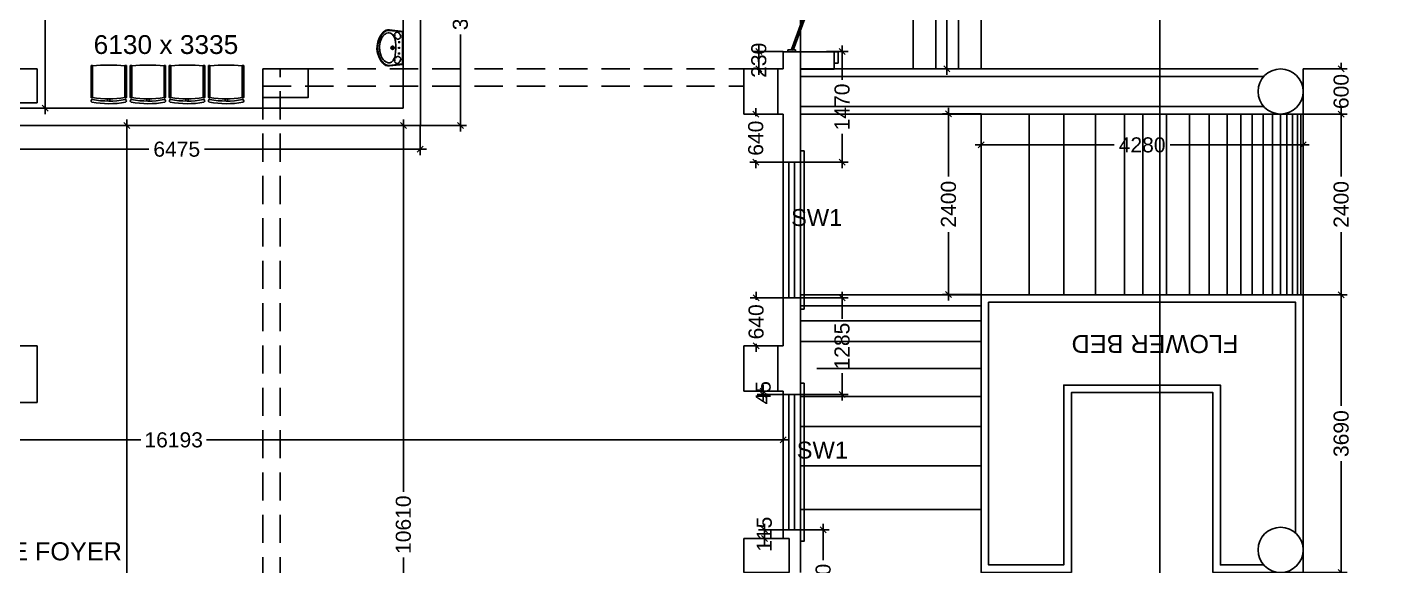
# Model space of a CAD drawing. Extents: x 6345096 to 6738923, y -6490958 to -6305885.
# Drawn here: x 6641668 to 6659809, y -6395020 to -6387867 of the extents above; entities that cross this region are included whole.
import ezdxf
from ezdxf.enums import TextEntityAlignment as Align

# ---------------------------------------------------------------- set-up
doc = ezdxf.new("R2010")
doc.units = 0
doc.header["$LTSCALE"] = 600
doc.header["$MEASUREMENT"] = 0
doc.header["$PDMODE"] = 35
doc.linetypes.add('HIDDEN', pattern=[0.375, 0.25, -0.125])
doc.linetypes.add('HIDDEN2', pattern=[0.1875, 0.125, -0.0625])
doc.layers.get('0').update_dxf_attribs({"linetype": 'CONTINUOUS'})
doc.layers.get('Defpoints').update_dxf_attribs({"linetype": 'CONTINUOUS'})
for name, color, linetype in [('chajja', 7, 'CONTINUOUS'), ('DIM', 8, 'CONTINUOUS'), ('DIMEN', 5, 'CONTINUOUS'), ('DOOR', 32, 'CONTINUOUS'), ('Ele Proje.', 7, 'CONTINUOUS'), ('Ele. Proj', 7, 'CONTINUOUS'), ('furniture', 33, 'CONTINUOUS'), ('HS', 251, 'CONTINUOUS'), ('joinery', 7, 'CONTINUOUS'), ('LA-column', 3, 'CONTINUOUS'), ('REVISIONS', 6, 'CONTINUOUS'), ('Room Dim', 1, 'CONTINUOUS'), ('Stairscase', 7, 'CONTINUOUS'), ('TEXT', 6, 'CONTINUOUS'), ('Toi-Euip', 8, 'CONTINUOUS'), ('toi-fix', 46, 'CONTINUOUS'), ('Wall', 1, 'CONTINUOUS'), ('Walls', 7, 'CONTINUOUS'), ('WIN', 151, 'CONTINUOUS'), ('Working Dim', 5, 'CONTINUOUS')]:
    doc.layers.add(name, color=color, linetype=linetype)
doc.styles.add('ari', font='arial.ttf')
doc.styles.add('ARIAL', font='arial.ttf')
doc.styles.get("Standard").update_dxf_attribs({"font": 'romans.shx'})
doc.dimstyles.new('int. dim', dxfattribs={"dimtxt": 200, "dimasz": 80, "dimexe": 80, "dimexo": 0, "dimgap": 70, "dimtad": 0, "dimdec": 0, "dimzin": 12, "dimdsep": 46, "dimtxsty": 'ari', "dimblk": 'OBLIQUE', "dimcen": 2, "dimdle": 80, "dimclrd": 256, "dimclre": 256, "dimclrt": 6, "dimadec": 0, "dimazin": 0, "dimtfac": 1, "dimtdec": 0, "dimtix": 1, "dimtmove": 2, "dimatfit": 3, "dimfxl": 1, "dimtolj": 1, "dimtzin": 0, "dimlwd": -1, "dimlwe": -1, "dimarcsym": 0})
doc.dimstyles.new('STANDARD$0', dxfattribs={"dimscale": 0, "dimtxt": 150, "dimasz": 125, "dimexe": 0.75, "dimexo": 1, "dimgap": 25, "dimtad": 1, "dimdec": 0, "dimdsep": 46, "dimtxsty": 'Standard', "dimblk1": 'DOT', "dimblk2": 'DOT', "dimsah": 1, "dimcen": 2.5, "dimclrd": 1, "dimclre": 1, "dimclrt": 3, "dimadec": 0, "dimazin": 0, "dimtfac": 1, "dimtdec": 0, "dimtmove": 0, "dimatfit": 3, "dimldrblk": 'DOT', "dimfxl": 1, "dimtolj": 1, "dimtzin": 0, "dimarcsym": 0})

# ---------------------------------------------------------------- blocks, each defined once
blk = doc.blocks.new('Z$W@#5624')
at = {"layer": 'DOOR'}
for p, q in [((19, 470), (840, 769)), ((28, 446), (849, 745)), ((188, 518), (680, 697)), ((676, 709), (685, 685)), ((0, 400), (0, 499)), ((0, 499), (25, 499)), ((0, 400), (25, 400)), ((19, 470), (28, 446)), ((25, 400), (25, 499)), ((183, 529), (192, 506)), ((1770, 453), (949, 154)), ((1779, 429), (957, 130)), ((1610, 381), (1117, 202)), ((1614, 369), (1606, 393)), ((1779, 429), (1770, 453)), ((1798, 499), (1773, 499)), ((1773, 400), (1773, 499)), ((1798, 400), (1773, 400)), ((1798, 400), (1798, 499)), ((1113, 214), (1122, 190))]:
    blk.add_line(p, q, dxfattribs=at)
at = {"layer": 'DOOR', "color": 145}
for centre, start_param, end_param in [((0, 449), 2.617994, 3.665191), ((1798, 449), -0.523599, 0.523599)]:
    blk.add_ellipse(centre, major_axis=(-899, 0), ratio=1, start_param=start_param, end_param=end_param, dxfattribs=at)
blk = doc.blocks.new('_Oblique')
at = {"color": 0, "linetype": 'ByBlock', "lineweight": -2}
blk.add_line((-0.5, -0.5), (0.5, 0.5), dxfattribs=at)
blk = doc.blocks.new('*D422')
at = {"layer": 'Defpoints', "color": 0, "transparency": 16777216}
for p in [(6651388, -6388190), (6651710, -6388190, 36), (6651532, -6388420, 36)]:
    blk.add_point(p, dxfattribs=at)
at = {"layer": 'Working Dim', "transparency": 16777216}
for p, q in [((6651710, -6388190), (6651308, -6388190)), ((6651388, -6388190), (6651388, -6388110)), ((6651388, -6388420), (6651388, -6388190)), ((6651532, -6388420), (6651308, -6388420)), ((6651388, -6388420), (6651388, -6388500))]:
    blk.add_line(p, q, dxfattribs=at)
at = {"layer": 'Working Dim', "transparency": 16777216, "xscale": 80, "yscale": 80, "zscale": 80}
for p, rotation in [((6651388, -6388190), 270), ((6651388, -6388420), 90)]:
    blk.add_blockref('_Oblique', p, dxfattribs=dict(at, rotation=rotation))
at = {"layer": 'Working Dim', "color": 6, "transparency": 16777216, "insert": (6651388, -6388305), "char_height": 200, "attachment_point": 5, "rotation": 90, "style": 'ari'}
blk.add_mtext('\\A1;230', dxfattribs=at)
blk = doc.blocks.new('*D424')
at = {"layer": 'Defpoints', "color": 0, "transparency": 16777216}
for p in [(6653439, -6386020, -37), (6653886, -6386020), (6653520, -6388420, 45)]:
    blk.add_point(p, dxfattribs=at)
at = {"layer": 'Working Dim', "transparency": 16777216}
for p, q in [((6653439, -6386020), (6653966, -6386020)), ((6653886, -6385940), (6653886, -6386850)), ((6653886, -6388500), (6653886, -6387590)), ((6653520, -6388420), (6653966, -6388420))]:
    blk.add_line(p, q, dxfattribs=at)
at = {"layer": 'Working Dim', "transparency": 16777216, "xscale": 80, "yscale": 80, "zscale": 80}
for p, rotation in [((6653886, -6386020), 90), ((6653886, -6388420), 270)]:
    blk.add_blockref('_Oblique', p, dxfattribs=dict(at, rotation=rotation))
at = {"layer": 'Working Dim', "color": 6, "transparency": 16777216, "insert": (6653886, -6387220), "char_height": 200, "attachment_point": 5, "rotation": 90, "style": 'ari'}
blk.add_mtext('\\A1;2400', dxfattribs=at)
blk = doc.blocks.new('*D1617')
at = {"layer": 'Defpoints', "color": 0, "transparency": 16777216}
for p in [(6665220, -6386934), (6665220, -6387820, -35), (6651939, -6388420, 15)]:
    blk.add_point(p, dxfattribs=at)
at = {"layer": 'DIMEN', "color": 8, "transparency": 16777216}
for p, q in [((6651939, -6388420), (6651939, -6386634)), ((6665220, -6387820), (6665220, -6386634)), ((6651639, -6386934), (6657474, -6386934)), ((6665520, -6386934), (6659685, -6386934))]:
    blk.add_line(p, q, dxfattribs=at)
at = {"layer": 'DIMEN', "color": 8, "transparency": 16777216, "xscale": 300, "yscale": 300, "zscale": 300, "rotation": 180}
blk.add_blockref('_Oblique', (6651939, -6386934), dxfattribs=at)
at = {"layer": 'DIMEN', "color": 8, "transparency": 16777216, "xscale": 300, "yscale": 300, "zscale": 300}
blk.add_blockref('_Oblique', (6665220, -6386934), dxfattribs=at)
at = {"layer": 'DIMEN', "color": 7, "transparency": 16777216, "insert": (6658579, -6386934), "char_height": 500, "attachment_point": 5, "style": 'ari'}
blk.add_mtext('\\A1;13.28m', dxfattribs=at)
blk = doc.blocks.new('*D1619')
at = {"layer": 'Defpoints', "color": 0, "transparency": 16777216}
for p in [(6651940, -6391460, 36), (6652494, -6391460), (6651940, -6392745, 40)]:
    blk.add_point(p, dxfattribs=at)
at = {"layer": 'Working Dim', "transparency": 16777216}
for p, q in [((6651940, -6391460), (6652574, -6391460)), ((6652494, -6391380), (6652494, -6391742)), ((6652494, -6392825), (6652494, -6392462)), ((6651940, -6392745), (6652574, -6392745))]:
    blk.add_line(p, q, dxfattribs=at)
at = {"layer": 'Working Dim', "transparency": 16777216, "xscale": 80, "yscale": 80, "zscale": 80}
for p, rotation in [((6652494, -6391460), 90), ((6652494, -6392745), 270)]:
    blk.add_blockref('_Oblique', p, dxfattribs=dict(at, rotation=rotation))
at = {"layer": 'Working Dim', "color": 6, "transparency": 16777216, "insert": (6652494, -6392102), "char_height": 200, "attachment_point": 5, "rotation": 90, "style": 'ari'}
blk.add_mtext('\\A1;1285', dxfattribs=at)
blk = doc.blocks.new('*D1620')
at = {"layer": 'Defpoints', "color": 0, "transparency": 16777216}
for p in [(6652286, -6388190), (6652494, -6388190), (6651940, -6389660, 36)]:
    blk.add_point(p, dxfattribs=at)
at = {"layer": 'Working Dim', "transparency": 16777216}
for p, q in [((6652286, -6388190), (6652574, -6388190)), ((6652494, -6388110), (6652494, -6388566)), ((6652494, -6389740), (6652494, -6389284)), ((6651940, -6389660), (6652574, -6389660))]:
    blk.add_line(p, q, dxfattribs=at)
at = {"layer": 'Working Dim', "transparency": 16777216, "xscale": 80, "yscale": 80, "zscale": 80}
for p, rotation in [((6652494, -6388190), 90), ((6652494, -6389660), 270)]:
    blk.add_blockref('_Oblique', p, dxfattribs=dict(at, rotation=rotation))
at = {"layer": 'Working Dim', "color": 6, "transparency": 16777216, "insert": (6652494, -6388925), "char_height": 200, "attachment_point": 5, "rotation": 90, "style": 'ari'}
blk.add_mtext('\\A1;1470', dxfattribs=at)
blk = doc.blocks.new('*D1630')
at = {"layer": 'Defpoints', "color": 0, "transparency": 16777216}
for p in [(6651461, -6394545), (6651710, -6394545, 40), (6651710, -6394660, 36)]:
    blk.add_point(p, dxfattribs=at)
at = {"layer": 'Working Dim', "transparency": 16777216}
for p, q in [((6651710, -6394545), (6651381, -6394545)), ((6651461, -6394545), (6651461, -6394465)), ((6651461, -6394660), (6651461, -6394545)), ((6651710, -6394660), (6651381, -6394660)), ((6651461, -6394660), (6651461, -6394740))]:
    blk.add_line(p, q, dxfattribs=at)
at = {"layer": 'Working Dim', "transparency": 16777216, "xscale": 80, "yscale": 80, "zscale": 80}
for p, rotation in [((6651461, -6394545), 270), ((6651461, -6394660), 90)]:
    blk.add_blockref('_Oblique', p, dxfattribs=dict(at, rotation=rotation))
at = {"layer": 'Working Dim', "color": 6, "transparency": 16777216, "insert": (6651461, -6394602), "char_height": 200, "attachment_point": 5, "rotation": 90, "style": 'ari'}
blk.add_mtext('\\A1;115', dxfattribs=at)
blk = doc.blocks.new('*D1631')
at = {"layer": 'Defpoints', "color": 0, "transparency": 16777216}
for p in [(6651446, -6392700), (6651710, -6392700, 36), (6651710, -6392745, 40)]:
    blk.add_point(p, dxfattribs=at)
at = {"layer": 'Working Dim', "transparency": 16777216}
for p, q in [((6651710, -6392700), (6651366, -6392700)), ((6651446, -6392700), (6651446, -6392620)), ((6651446, -6392745), (6651446, -6392700)), ((6651710, -6392745), (6651366, -6392745)), ((6651446, -6392745), (6651446, -6392825))]:
    blk.add_line(p, q, dxfattribs=at)
at = {"layer": 'Working Dim', "transparency": 16777216, "xscale": 80, "yscale": 80, "zscale": 80}
for p, rotation in [((6651446, -6392700), 270), ((6651446, -6392745), 90)]:
    blk.add_blockref('_Oblique', p, dxfattribs=dict(at, rotation=rotation))
at = {"layer": 'Working Dim', "color": 6, "transparency": 16777216, "insert": (6651446, -6392722), "char_height": 200, "attachment_point": 5, "rotation": 90, "style": 'ari'}
blk.add_mtext('\\A1;45', dxfattribs=at)
blk = doc.blocks.new('*D1632')
at = {"layer": 'Defpoints', "color": 0, "transparency": 16777216}
for p in [(6651352, -6391460), (6651710, -6391460, 36), (6651710, -6392100, 36)]:
    blk.add_point(p, dxfattribs=at)
at = {"layer": 'Working Dim', "transparency": 16777216}
for p, q in [((6651710, -6391460), (6651272, -6391460)), ((6651352, -6391460), (6651352, -6391380)), ((6651352, -6391460), (6651352, -6391489)), ((6651710, -6392100), (6651272, -6392100)), ((6651352, -6392100), (6651352, -6392071)), ((6651352, -6392100), (6651352, -6392180))]:
    blk.add_line(p, q, dxfattribs=at)
at = {"layer": 'Working Dim', "transparency": 16777216, "xscale": 80, "yscale": 80, "zscale": 80}
for p, rotation in [((6651352, -6391460), 270), ((6651352, -6392100), 90)]:
    blk.add_blockref('_Oblique', p, dxfattribs=dict(at, rotation=rotation))
at = {"layer": 'Working Dim', "color": 6, "transparency": 16777216, "insert": (6651352, -6391780), "char_height": 200, "attachment_point": 5, "rotation": 90, "style": 'ari'}
blk.add_mtext('\\A1;640', dxfattribs=at)
blk = doc.blocks.new('*D1633')
at = {"layer": 'Defpoints', "color": 0, "transparency": 16777216}
for p in [(6651347, -6389020), (6651639, -6389020, 33), (6651710, -6389660, 36)]:
    blk.add_point(p, dxfattribs=at)
at = {"layer": 'Working Dim', "transparency": 16777216}
for p, q in [((6651639, -6389020), (6651267, -6389020)), ((6651347, -6389020), (6651347, -6388940)), ((6651347, -6389020), (6651347, -6389049)), ((6651347, -6389660), (6651347, -6389631)), ((6651710, -6389660), (6651267, -6389660)), ((6651347, -6389660), (6651347, -6389740))]:
    blk.add_line(p, q, dxfattribs=at)
at = {"layer": 'Working Dim', "transparency": 16777216, "xscale": 80, "yscale": 80, "zscale": 80}
for p, rotation in [((6651347, -6389020), 270), ((6651347, -6389660), 90)]:
    blk.add_blockref('_Oblique', p, dxfattribs=dict(at, rotation=rotation))
at = {"layer": 'Working Dim', "color": 6, "transparency": 16777216, "insert": (6651347, -6389340), "char_height": 200, "attachment_point": 5, "rotation": 90, "style": 'ari'}
blk.add_mtext('\\A1;640', dxfattribs=at)
blk = doc.blocks.new('*D1634')
at = {"layer": 'Defpoints', "color": 0, "transparency": 16777216}
for p in [(6651388, -6388190), (6651710, -6388190, 36), (6651532, -6388420, 36)]:
    blk.add_point(p, dxfattribs=at)
at = {"layer": 'Working Dim', "transparency": 16777216}
for p, q in [((6651710, -6388190), (6651308, -6388190)), ((6651388, -6388190), (6651388, -6388110)), ((6651388, -6388420), (6651388, -6388190)), ((6651532, -6388420), (6651308, -6388420)), ((6651388, -6388420), (6651388, -6388500))]:
    blk.add_line(p, q, dxfattribs=at)
at = {"layer": 'Working Dim', "transparency": 16777216, "xscale": 80, "yscale": 80, "zscale": 80}
for p, rotation in [((6651388, -6388190), 270), ((6651388, -6388420), 90)]:
    blk.add_blockref('_Oblique', p, dxfattribs=dict(at, rotation=rotation))
at = {"layer": 'Working Dim', "color": 6, "transparency": 16777216, "insert": (6651388, -6388305), "char_height": 200, "attachment_point": 5, "rotation": 90, "style": 'ari'}
blk.add_mtext('\\A1;230', dxfattribs=at)
blk = doc.blocks.new('*D1653')
at = {"layer": 'Defpoints', "color": 0, "transparency": 16777216}
for p in [(6658620, -6391420, 18), (6659125, -6391420), (6658620, -6395110, 18)]:
    blk.add_point(p, dxfattribs=at)
at = {"layer": 'Working Dim', "transparency": 16777216}
for p, q in [((6658620, -6391420), (6659205, -6391420)), ((6659125, -6391340), (6659125, -6392897)), ((6659125, -6395190), (6659125, -6393633)), ((6658620, -6395110), (6659205, -6395110))]:
    blk.add_line(p, q, dxfattribs=at)
at = {"layer": 'Working Dim', "transparency": 16777216, "xscale": 80, "yscale": 80, "zscale": 80}
for p, rotation in [((6659125, -6391420), 90), ((6659125, -6395110), 270)]:
    blk.add_blockref('_Oblique', p, dxfattribs=dict(at, rotation=rotation))
at = {"layer": 'Working Dim', "color": 6, "transparency": 16777216, "insert": (6659125, -6393265), "char_height": 200, "attachment_point": 5, "rotation": 90, "style": 'ari'}
blk.add_mtext('\\A1;3690', dxfattribs=at)
blk = doc.blocks.new('*D1654')
at = {"layer": 'Defpoints', "color": 0, "transparency": 16777216}
for p in [(6658620, -6389020, 21), (6659125, -6389020), (6658620, -6391420, 18)]:
    blk.add_point(p, dxfattribs=at)
at = {"layer": 'Working Dim', "transparency": 16777216}
for p, q in [((6658620, -6389020), (6659205, -6389020)), ((6659125, -6388940), (6659125, -6389850)), ((6659125, -6391500), (6659125, -6390590)), ((6658620, -6391420), (6659205, -6391420))]:
    blk.add_line(p, q, dxfattribs=at)
at = {"layer": 'Working Dim', "transparency": 16777216, "xscale": 80, "yscale": 80, "zscale": 80}
for p, rotation in [((6659125, -6389020), 90), ((6659125, -6391420), 270)]:
    blk.add_blockref('_Oblique', p, dxfattribs=dict(at, rotation=rotation))
at = {"layer": 'Working Dim', "color": 6, "transparency": 16777216, "insert": (6659125, -6390220), "char_height": 200, "attachment_point": 5, "rotation": 90, "style": 'ari'}
blk.add_mtext('\\A1;2400', dxfattribs=at)
blk = doc.blocks.new('*D1655')
at = {"layer": 'Defpoints', "color": 0, "transparency": 16777216}
for p in [(6658620, -6388420, 8), (6659125, -6388420), (6658620, -6389020, 21)]:
    blk.add_point(p, dxfattribs=at)
at = {"layer": 'Working Dim', "transparency": 16777216}
for p, q in [((6659125, -6388420), (6659125, -6388340)), ((6658620, -6388420), (6659205, -6388420)), ((6659125, -6388420), (6659125, -6388429)), ((6658620, -6389020), (6659205, -6389020)), ((6659125, -6389020), (6659125, -6389011)), ((6659125, -6389020), (6659125, -6389100))]:
    blk.add_line(p, q, dxfattribs=at)
at = {"layer": 'Working Dim', "transparency": 16777216, "xscale": 80, "yscale": 80, "zscale": 80}
for p, rotation in [((6659125, -6388420), 270), ((6659125, -6389020), 90)]:
    blk.add_blockref('_Oblique', p, dxfattribs=dict(at, rotation=rotation))
at = {"layer": 'Working Dim', "color": 6, "transparency": 16777216, "insert": (6659125, -6388720), "char_height": 200, "attachment_point": 5, "rotation": 90, "style": 'ari'}
blk.add_mtext('\\A1;600', dxfattribs=at)
blk = doc.blocks.new('*D1658')
at = {"layer": 'Defpoints', "color": 0, "transparency": 16777216}
for p in [(6654340, -6389020, 8), (6658620, -6389020, 18), (6658620, -6389430)]:
    blk.add_point(p, dxfattribs=at)
at = {"layer": 'Working Dim', "transparency": 16777216}
for p, q in [((6654340, -6389020), (6654340, -6389510)), ((6658620, -6389020), (6658620, -6389510)), ((6654260, -6389430), (6656107, -6389430)), ((6658700, -6389430), (6656852, -6389430))]:
    blk.add_line(p, q, dxfattribs=at)
at = {"layer": 'Working Dim', "transparency": 16777216, "xscale": 80, "yscale": 80, "zscale": 80, "rotation": 180}
blk.add_blockref('_Oblique', (6654340, -6389430), dxfattribs=at)
at = {"layer": 'Working Dim', "transparency": 16777216, "xscale": 80, "yscale": 80, "zscale": 80}
blk.add_blockref('_Oblique', (6658620, -6389430), dxfattribs=at)
at = {"layer": 'Working Dim', "color": 6, "transparency": 16777216, "insert": (6656480, -6389430), "char_height": 200, "attachment_point": 5, "style": 'ari'}
blk.add_mtext('\\A1;4280', dxfattribs=at)
blk = doc.blocks.new('*D1659')
at = {"layer": 'Defpoints', "color": 0, "transparency": 16777216}
for p in [(6653908, -6389017), (6654340, -6389017, 8), (6654340, -6391417, 8)]:
    blk.add_point(p, dxfattribs=at)
at = {"layer": 'Working Dim', "transparency": 16777216}
for p, q in [((6654340, -6389017), (6653828, -6389017)), ((6653908, -6388937), (6653908, -6389847)), ((6653908, -6391497), (6653908, -6390587)), ((6654340, -6391417), (6653828, -6391417))]:
    blk.add_line(p, q, dxfattribs=at)
at = {"layer": 'Working Dim', "transparency": 16777216, "xscale": 80, "yscale": 80, "zscale": 80}
for p, rotation in [((6653908, -6389017), 90), ((6653908, -6391417), 270)]:
    blk.add_blockref('_Oblique', p, dxfattribs=dict(at, rotation=rotation))
at = {"layer": 'Working Dim', "color": 6, "transparency": 16777216, "insert": (6653908, -6390217), "char_height": 200, "attachment_point": 5, "rotation": 90, "style": 'ari'}
blk.add_mtext('\\A1;2400', dxfattribs=at)
blk = doc.blocks.new('*D1661')
at = {"layer": 'Defpoints', "color": 0, "transparency": 16777216}
for p in [(6651929, -6394545), (6651940, -6396065), (6652243, -6396065)]:
    blk.add_point(p, dxfattribs=at)
at = {"layer": 'Working Dim', "transparency": 16777216}
for p, q in [((6651929, -6394545), (6652323, -6394545)), ((6652243, -6394465), (6652243, -6394946)), ((6652243, -6396145), (6652243, -6395664)), ((6651940, -6396065), (6652323, -6396065))]:
    blk.add_line(p, q, dxfattribs=at)
at = {"layer": 'Working Dim', "transparency": 16777216, "xscale": 80, "yscale": 80, "zscale": 80}
for p, rotation in [((6652243, -6394545), 90), ((6652243, -6396065), 270)]:
    blk.add_blockref('_Oblique', p, dxfattribs=dict(at, rotation=rotation))
at = {"layer": 'Working Dim', "color": 6, "transparency": 16777216, "insert": (6652243, -6395305), "char_height": 200, "attachment_point": 5, "rotation": 90, "style": 'ari'}
blk.add_mtext('\\A1;1520', dxfattribs=at)
blk = doc.blocks.new('*D1673')
at = {"layer": 'Defpoints', "color": 0, "transparency": 16777216}
for p in [(6651940, -6378105, 68), (6656714, -6378105), (6651940, -6414395, -22)]:
    blk.add_point(p, dxfattribs=at)
at = {"layer": 'DIM', "color": 8, "transparency": 16777216}
for p, q in [((6656714, -6377805), (6656714, -6395121)), ((6651940, -6378105), (6657014, -6378105)), ((6656714, -6414695), (6656714, -6397378)), ((6651940, -6414395), (6657014, -6414395))]:
    blk.add_line(p, q, dxfattribs=at)
at = {"layer": 'DIM', "color": 8, "transparency": 16777216, "xscale": 300, "yscale": 300, "zscale": 300}
for p, rotation in [((6656714, -6378105), 90), ((6656714, -6414395), 270)]:
    blk.add_blockref('_Oblique', p, dxfattribs=dict(at, rotation=rotation))
at = {"layer": 'DIM', "color": 7, "transparency": 16777216, "insert": (6656714, -6396250), "char_height": 500, "attachment_point": 5, "rotation": 90, "style": 'ari'}
blk.add_mtext('\\A1;36.29m', dxfattribs=at)
blk = doc.blocks.new('*D2103')
at = {"layer": 'Defpoints', "color": 0, "transparency": 16777216}
for p in [(6635517, -6392700, 2), (6651710, -6393167), (6651710, -6393349)]:
    blk.add_point(p, dxfattribs=at)
at = {"layer": 'Working Dim', "transparency": 16777216}
for p, q in [((6635517, -6392700), (6635517, -6393429)), ((6651710, -6393167), (6651710, -6393429)), ((6635437, -6393349), (6643176, -6393349)), ((6651790, -6393349), (6644050, -6393349))]:
    blk.add_line(p, q, dxfattribs=at)
at = {"layer": 'Working Dim', "transparency": 16777216, "xscale": 80, "yscale": 80, "zscale": 80, "rotation": 180}
blk.add_blockref('_Oblique', (6635517, -6393349), dxfattribs=at)
at = {"layer": 'Working Dim', "transparency": 16777216, "xscale": 80, "yscale": 80, "zscale": 80}
blk.add_blockref('_Oblique', (6651710, -6393349), dxfattribs=at)
at = {"layer": 'Working Dim', "color": 6, "transparency": 16777216, "insert": (6643613, -6393349), "char_height": 200, "attachment_point": 5, "style": 'ari'}
blk.add_mtext('\\A1;16193', dxfattribs=at)
blk = doc.blocks.new('*D2104')
at = {"layer": 'Defpoints', "color": 0, "transparency": 16777216}
for p in [(6646665, -6389170), (6646760, -6389170), (6646760, -6399780, -4)]:
    blk.add_point(p, dxfattribs=at)
at = {"layer": 'Working Dim', "transparency": 16777216}
for p, q in [((6646665, -6389090), (6646665, -6394038)), ((6646760, -6389170), (6646585, -6389170)), ((6646665, -6399860), (6646665, -6394911)), ((6646760, -6399780), (6646585, -6399780))]:
    blk.add_line(p, q, dxfattribs=at)
at = {"layer": 'Working Dim', "transparency": 16777216, "xscale": 80, "yscale": 80, "zscale": 80}
for p, rotation in [((6646665, -6389170), 90), ((6646665, -6399780), 270)]:
    blk.add_blockref('_Oblique', p, dxfattribs=dict(at, rotation=rotation))
at = {"layer": 'Working Dim', "color": 6, "transparency": 16777216, "insert": (6646665, -6394475), "char_height": 200, "attachment_point": 5, "rotation": 90, "style": 'ari'}
blk.add_mtext('\\A1;10610', dxfattribs=at)
blk = doc.blocks.new('*D2105')
at = {"layer": 'Defpoints', "color": 0, "transparency": 16777216}
for p in [(6641799, -6389170), (6642991, -6389170), (6641799, -6403020, 3)]:
    blk.add_point(p, dxfattribs=at)
at = {"layer": 'Working Dim', "transparency": 16777216}
for p, q in [((6642991, -6389090), (6642991, -6395658)), ((6641799, -6389170), (6643071, -6389170)), ((6642991, -6403100), (6642991, -6396531)), ((6641799, -6403020), (6643071, -6403020))]:
    blk.add_line(p, q, dxfattribs=at)
at = {"layer": 'Working Dim', "transparency": 16777216, "xscale": 80, "yscale": 80, "zscale": 80}
for p, rotation in [((6642991, -6389170), 90), ((6642991, -6403020), 270)]:
    blk.add_blockref('_Oblique', p, dxfattribs=dict(at, rotation=rotation))
at = {"layer": 'Working Dim', "color": 6, "transparency": 16777216, "insert": (6642991, -6396095), "char_height": 200, "attachment_point": 5, "rotation": 90, "style": 'ari'}
blk.add_mtext('\\A1;13850', dxfattribs=at)
blk = doc.blocks.new('A$C4D064DB7')
at = {"layer": 'Toi-Euip', "color": 8}
for p, q in [((-212, 5), (-232, 185)), ((212, 5), (232, 185)), ((-219, -1), (-239, 178)), ((-205, 8), (200, 8)), ((-61, 52), (-87, 52)), ((-73, 69), (-73, 37)), ((-28, 138), (30, 138)), ((11, 52), (-14, 52)), ((-1, 69), (-1, 37)), ((1, 167), (1, 108)), ((88, 52), (63, 52)), ((76, 64), (76, 37)), ((219, -1), (239, 178)), ((-219, -1), (219, -1))]:
    blk.add_line(p, q, dxfattribs=at)
for centre, radius in [((-73, 52), 6.23), ((1, 138), 20.9), ((1, 138), 15), ((1, 138), 10.5), ((-1, 52), 6.23), ((76, 52), 6.23)]:
    blk.add_circle(centre, radius, dxfattribs=at)
for centre, radius, start, end in [((-159, 188), 80.7, 163.2392, 186.9959), ((-136, 190), 103, 132.34, 168.5521), ((-157, 191), 75.7, 146.7911, 185.1402), ((-116, 175), 119, 121.8415, 151.2146), ((-15, 63), 278, 103.6801, 133.1199), ((-106, 184), 91.8, 165.5854, 192.6546), ((-79, 167), 122, 117.7975, 160.6946), ((-52, 129), 194, 106.9894, 130.6854), ((-13, 69), 240, 90.5187, 121.0564), ((0, 43), 293, 66.1951, 111.8497), ((-4, 79), 266, 77.1391, 106.8516), ((4, 22), 288, 65.4107, 93.8454), ((11, 57), 285, 46.3845, 81.023), ((17, 64), 267, 46.2173, 67.6674), ((74, 158), 135, 31.8603, 68.3132), ((131, 193), 68.8, 336.7779, 32.4081), ((141, 189), 91.5, 357.2238, 48.0895), ((144, 191), 96.4, 352.3942, 48.6169), ((-200, -15), 23.9, 101.1451, 143.7785), ((-189, 73), 20.1, 152.4908, 243.191), ((-154, 65), 55.1, 124.9669, 161.6496), ((-120, 149), 122, 230.5982, 250.4136), ((-124, 196), 77.6, 203.693, 246.3813), ((-175, 96), 17.3, 50.4642, 129.5358), ((-158, 116), 8.33, 226.0403, 306.1074), ((-146, 63), 33, 241.9192, 291.3561), ((-74, 264), 162, 239.5902, 265.9719), ((-157, 117), 8.45, 294.5104, 30.3287), ((-126, 102), 8.28, 83.1526, 217.3039), ((-161, 71), 47.7, 305.0585, 347.193), ((-110, 110), 26, 208.2715, 253.614), ((-144, 69), 30.9, 343.9654, 29.9209), ((33, 870), 776, 261.2228, 267.52), ((-3, 804), 710, 270.2431, 275.5482), ((44, 384), 287, 274.2321, 283.8267), ((98, 210), 106, 278.0202, 335.0221), ((146, 69), 30.9, 150.0791, 196.0346), ((163, 71), 47.7, 192.807, 234.9415), ((112, 110), 26, 286.386, 331.7285), ((130, 102), 7.16, 318.2984, 78.6803), ((148, 63), 33, 248.6439, 298.0808), ((158, 116), 7.49, 165.1523, 247.9307), ((160, 116), 8.33, 233.8926, 313.9597), ((122, 149), 122, 289.5864, 309.4018), ((177, 96), 17.3, 50.4642, 129.5358), ((156, 65), 55.1, 18.3504, 55.0331), ((191, 73), 20.1, 296.809, 27.5092), ((200, -17), 24.9, 38.7487, 88.5796)]:
    blk.add_arc(centre, radius, start, end, dxfattribs=at)
blk = doc.blocks.new('A$C32852038')
at = {"layer": 'furniture', "color": 8}
for p, q in [((-232, -54), (-235, -57)), ((-235, -431), (-235, -57)), ((-232, -54), (-218, -54)), ((-215, -57), (-218, -54)), ((-215, -431), (-215, -57)), ((218, -54), (215, -57)), ((215, -431), (215, -57)), ((218, -54), (232, -54)), ((235, -57), (232, -54)), ((235, -431), (235, -57)), ((-232, -434), (-235, -431)), ((-232, -434), (-218, -434)), ((-218, -434), (-215, -431)), ((-16, -479), (-16, -451)), ((15, -479), (15, -451)), ((218, -434), (215, -431)), ((218, -434), (232, -434)), ((232, -434), (235, -431))]:
    blk.add_line(p, q, dxfattribs=at)
for points in [[(-235, -51), (-235, -7), (-232, -4), (-218, -4), (-215, -7), (-215, -51), (-218, -54), (-232, -54)], [(215, -51), (215, -7), (218, -4), (232, -4), (235, -7), (235, -51), (232, -54), (218, -54)]]:
    blk.add_lwpolyline(points, close=True, dxfattribs=at)
for centre, radius, start, end in [((0, -2192), 2192, 84.37, 95.63), ((-217, -478), 18, 89.4431, 247.6466), ((-5, 699), 1213, 259.5771, 280.848), ((-5, 699), 1178, 259.5839, 280.8292), ((0, 693), 1144, 259.1657, 280.8343), ((217, -476), 18, 292.3534, 90.5569)]:
    blk.add_arc(centre, radius, start, end, dxfattribs=at)
blk = doc.blocks.new('*D2175')
at = {"layer": 'Defpoints', "color": 0, "transparency": 16777216}
for p in [(6641689, -6385605), (6641689, -6388940), (6641904, -6388940)]:
    blk.add_point(p, dxfattribs=at)
at = {"layer": 'Working Dim', "transparency": 16777216}
for p, q in [((6641689, -6385605), (6641984, -6385605)), ((6641904, -6385525), (6641904, -6386903)), ((6641904, -6389020), (6641904, -6387642)), ((6641689, -6388940), (6641984, -6388940))]:
    blk.add_line(p, q, dxfattribs=at)
at = {"layer": 'Working Dim', "transparency": 16777216, "xscale": 80, "yscale": 80, "zscale": 80}
for p, rotation in [((6641904, -6385605), 90), ((6641904, -6388940), 270)]:
    blk.add_blockref('_Oblique', p, dxfattribs=dict(at, rotation=rotation))
at = {"layer": 'Working Dim', "color": 6, "transparency": 16777216, "insert": (6641904, -6387273), "char_height": 200, "attachment_point": 5, "rotation": 90, "style": 'ari'}
blk.add_mtext('\\A1;3335', dxfattribs=at)
blk = doc.blocks.new('A$C2CD672AE')
at = {"layer": 'Ele Proje.', "color": 8, "linetype": 'HIDDEN'}
for points, elevation in [([(121620.2, 66764.1), (121670.2, 66764.1), (121670.2, 66914.1), (121620.2, 66914.1)], 5.1), ([(121620.2, 64814.1), (121670.2, 64814.1), (121670.2, 64964.1), (121620.2, 64964.1)], 5.1), ([(121620.2, 63679.2), (121670.2, 63679.2), (121670.2, 63829.2), (121620.2, 63829.2)], 8.6), ([(121620.2, 61729.2), (121670.2, 61729.2), (121670.2, 61879.2), (121620.2, 61879.2)], 8.6)]:
    blk.add_lwpolyline(points, dxfattribs=dict(at, elevation=elevation))
at = {"layer": 'Ele. Proj', "color": 8, "linetype": 'HIDDEN'}
blk.add_line((122070.1, 68232.9, -67.5), (122070.1, 68002.9, -67.5), dxfattribs=at)
at = {"layer": 'Ele. Proj', "color": 8, "linetype": 'HIDDEN', "elevation": 0}
blk.add_lwpolyline([(122070.1, 68082.9), (122120.1, 68082.9), (122120.1, 68232.9), (122070.1, 68232.9)], dxfattribs=at)
at = {"layer": 'Stairscase', "color": 8, "linetype": 'HIDDEN'}
for q in [(121100.1, 67404.2, 18.9), (121100.1, 67404.1, 18.9)]:
    blk.add_line((121100.1, 67404.1, 18.9), q, dxfattribs=at)
at = {"layer": 'Wall', "color": 8, "linetype": 'HIDDEN'}
for p, q in [((121620.2, 68232.9), (122070.1, 68232.9)), ((121620.2, 68002.9, -67.5), (122070.1, 68002.9, -67.5))]:
    blk.add_line(p, q, dxfattribs=at)
at = {"layer": 'Walls', "color": 8, "linetype": 'HIDDEN'}
for p, q in [((121620.2, 68233), (121390.2, 68233)), ((121390.2, 68233), (121390.2, 68004.1)), ((121620.2, 68233), (121390.2, 68233)), ((121390.2, 68233), (121390.2, 68004.1)), ((121620.2, 68233), (121620.2, 61314.2)), ((121320.1, 68004.1), (121390.2, 68004.1)), ((121320.1, 68004.1), (121390.2, 68004.1)), ((121320.1, 67404.3), (121390.2, 67404.3)), ((121320.1, 67404.2), (121390.2, 67404.2)), ((121390.2, 67404.2), (121390.2, 64324.2)), ((121320.1, 64324.2), (121390.2, 64324.2)), ((121320.1, 63724.2), (121390.2, 63724.2)), ((121390.2, 63724.2), (121390.2, 61764.2))]:
    blk.add_line(p, q, dxfattribs=at)
blk = doc.blocks.new('*D2465')
at = {"layer": 'Defpoints', "color": 0, "transparency": 16777216}
for p in [(6640418, -6389170, -2), (6646890, -6389170), (6646890, -6389487)]:
    blk.add_point(p, dxfattribs=at)
at = {"layer": 'Working Dim', "transparency": 16777216}
for p, q in [((6640418, -6389170), (6640418, -6389567)), ((6646890, -6389170), (6646890, -6389567)), ((6640338, -6389487), (6643284, -6389487)), ((6646970, -6389487), (6644024, -6389487))]:
    blk.add_line(p, q, dxfattribs=at)
at = {"layer": 'Working Dim', "transparency": 16777216, "xscale": 80, "yscale": 80, "zscale": 80, "rotation": 180}
blk.add_blockref('_Oblique', (6640418, -6389487), dxfattribs=at)
at = {"layer": 'Working Dim', "transparency": 16777216, "xscale": 80, "yscale": 80, "zscale": 80}
blk.add_blockref('_Oblique', (6646890, -6389487), dxfattribs=at)
at = {"layer": 'Working Dim', "color": 6, "transparency": 16777216, "insert": (6643654, -6389487), "char_height": 200, "attachment_point": 5, "style": 'ari'}
blk.add_mtext('\\A1;6475', dxfattribs=at)
blk = doc.blocks.new('*D2466')
at = {"layer": 'Defpoints', "color": 0, "transparency": 16777216}
for p in [(6646890, -6386020, -20), (6646890, -6389170), (6647422, -6389170)]:
    blk.add_point(p, dxfattribs=at)
at = {"layer": 'Working Dim', "transparency": 16777216}
for p, q in [((6646890, -6386020), (6647502, -6386020)), ((6647422, -6385940), (6647422, -6387226)), ((6647422, -6389250), (6647422, -6387963)), ((6646890, -6389170), (6647502, -6389170))]:
    blk.add_line(p, q, dxfattribs=at)
at = {"layer": 'Working Dim', "transparency": 16777216, "xscale": 80, "yscale": 80, "zscale": 80}
for p, rotation in [((6647422, -6386020), 90), ((6647422, -6389170), 270)]:
    blk.add_blockref('_Oblique', p, dxfattribs=dict(at, rotation=rotation))
at = {"layer": 'Working Dim', "color": 6, "transparency": 16777216, "insert": (6647422, -6387595), "char_height": 200, "attachment_point": 5, "rotation": 90, "style": 'ari'}
blk.add_mtext('\\A1;3150', dxfattribs=at)

msp = doc.modelspace()

# ---------------------------------------------------------------- linework, layer by layer
at = {"layer": 'chajja', "color": 8}
for p, q in [((6651989.58, -6391459.759), (6651989.58, -6389659.759)), ((6651989.58, -6394544.715), (6651989.58, -6392744.715))]:
    msp.add_line(p, q, dxfattribs=at)
at = {"layer": 'Ele Proje.'}
for points, elevation in [([(6651939.58, -6389659.759), (6651989.58, -6389659.759), (6651989.58, -6389509.759), (6651939.58, -6389509.759)], 5.131), ([(6651939.58, -6391609.759), (6651989.58, -6391609.759), (6651989.58, -6391459.759), (6651939.58, -6391459.759)], 5.131), ([(6651939.58, -6392744.715), (6651989.58, -6392744.715), (6651989.58, -6392594.715), (6651939.58, -6392594.715)], 8.552), ([(6651939.58, -6394694.715), (6651989.58, -6394694.715), (6651989.58, -6394544.715), (6651939.58, -6394544.715)], 8.552)]:
    msp.add_lwpolyline(points, dxfattribs=dict(at, elevation=elevation))
at = {"layer": 'Ele. Proj', "color": 1}
msp.add_line((6652389.441, -6388191.014, -67.544), (6652389.441, -6388421.014, -67.544), dxfattribs=at)
at = {"layer": 'Ele. Proj', "elevation": 0}
msp.add_lwpolyline([(6652389.441, -6388341.014), (6652439.441, -6388341.014), (6652439.441, -6388191.014), (6652389.441, -6388191.014)], dxfattribs=at)
at = {"layer": 'LA-column', "color": 2}
for points, elevation in [([(6641199.359, -6388869.723), (6641799.359, -6388869.723), (6641799.359, -6388419.723), (6641199.359, -6388419.723)], 3.421), ([(6644799.356, -6388799.723), (6645399.356, -6388799.723), (6645399.356, -6388419.723), (6644799.356, -6388419.723)], 3.421), ([(6651639.497, -6389019.626), (6651639.497, -6388419.626), (6651189.497, -6388419.626), (6651189.497, -6389019.626)], 2.39), ([(6641799.359, -6392849.676), (6641799.359, -6392099.676), (6641049.359, -6392099.676), (6641049.359, -6392849.676)], 2.39), ([(6651639.497, -6392699.676), (6651639.497, -6392099.676), (6651189.497, -6392099.676), (6651189.497, -6392699.676)], 2.39)]:
    msp.add_lwpolyline(points, close=True, dxfattribs=dict(at, elevation=elevation))
msp.add_lwpolyline([(6651189.497, -6395109.676), (6651789.497, -6395109.676), (6651789.497, -6394659.676), (6651189.497, -6394659.676)], close=True, dxfattribs=at)
for centre in [(6658319.515, -6388719.73, 6.298), (6658319.515, -6394809.676, 2.034)]:
    msp.add_circle(centre, 300, dxfattribs=at)
at = {"layer": 'REVISIONS', "color": 8, "linetype": 'HIDDEN2', "ltscale": 5}
for p, q in [((6644799.715, -6399779.683, -3.76), (6644799.356, -6388419.723, 3.421)), ((6644799.356, -6388419.723, 3.421), (6651189.497, -6388419.723, 2.39)), ((6645029.715, -6399779.676, -3.76), (6645029.356, -6388419.716, 3.421)), ((6644799.356, -6388649.724, 3.421), (6651189.497, -6388649.724, 2.39))]:
    msp.add_line(p, q, dxfattribs=at)
at = {"layer": 'Stairscase', "color": 7, "linetype": 'Continuous'}
for p, q in [((6653439.461, -6386019.758, -67.544), (6653439.461, -6388420.432, -67.544)), ((6653739.461, -6386019.758, -67.544), (6653739.461, -6388420.432, -67.544)), ((6654039.461, -6386019.758, -67.544), (6654039.461, -6388420.432, -67.544)), ((6654339.479, -6386019.758, -67.544), (6654339.479, -6388420.432, -67.544))]:
    msp.add_line(p, q, dxfattribs=at)
at = {"layer": 'Stairscase', "color": 7}
for p, q in [((6658019.583, -6388419.768, 29.68), (6651939.58, -6388419.771, 20.641)), ((6658095.907, -6388519.768, 31.818), (6651939.58, -6388519.771, 22.779)), ((6651939.58, -6388919.771, 22.779), (6658095.91, -6388919.768, 31.818)), ((6651419.493, -6389019.767, 18.93), (6651419.493, -6389019.734, 18.93)), ((6651419.493, -6389019.803, 18.93), (6651419.493, -6389019.771, 18.93)), ((6651939.58, -6389019.771, 20.641), (6658619.593, -6389019.768, 29.68)), ((6658619.592, -6394959.741, 2.797), (6658619.592, -6399794.593, 21.43))]:
    msp.add_line(p, q, dxfattribs=at)
at = {"layer": 'Stairscase'}
for p, q in [((6658619.593, -6391416.634, 15.502), (6658619.593, -6388419.768, 15.502)), ((6654339.734, -6391416.637, 7.919), (6654339.734, -6389016.637, 7.919)), ((6651939.579, -6391422.904, 7.919), (6654339.734, -6391422.904, 7.919))]:
    msp.add_line(p, q, dxfattribs=at)
at = {"layer": 'Stairscase', "color": 8}
for p, q in [((6654979.627, -6391418.993, 6.935), (6654979.627, -6389016.796, 6.935)), ((6655438.277, -6391418.993, 6.935), (6655438.277, -6389016.796, 6.935)), ((6655859.729, -6391418.993, 6.935), (6655859.729, -6389016.796, 6.935)), ((6656243.717, -6391419.02, 6.463), (6656243.717, -6389016.823, 6.463)), ((6656490.574, -6391419.017, 15.502), (6656490.574, -6389016.82, 15.502)), ((6656804.443, -6391418.831, 15.502), (6656804.443, -6389016.634, 15.502)), ((6657110.855, -6391418.831, 15.502), (6657110.855, -6389016.634, 15.502)), ((6657370.358, -6391418.831, 15.502), (6657370.358, -6389016.634, 15.502)), ((6657610.84, -6391416.634, 15.502), (6657610.84, -6389016.634, 15.502)), ((6657791.6, -6391416.634, 15.502), (6657791.6, -6389016.634, 15.502)), ((6657943.204, -6391416.634, 15.502), (6657943.204, -6389016.634, 15.502)), ((6658088.976, -6391416.634, 15.502), (6658088.976, -6389016.634, 15.502)), ((6658211.424, -6391416.634, 15.502), (6658211.424, -6389016.634, 15.502)), ((6658316.38, -6391416.634, 15.502), (6658316.38, -6389016.634, 15.502)), ((6658403.844, -6391416.634, 15.502), (6658403.844, -6389016.634, 15.502)), ((6658479.648, -6391416.634, 15.502), (6658479.648, -6389016.634, 15.502)), ((6658543.788, -6391416.634, 15.502), (6658543.788, -6389016.634, 15.502)), ((6658590.436, -6391416.634, 15.502), (6658590.436, -6389016.634, 15.502)), ((6651939.579, -6391569.306, 5.838), (6654339.734, -6391569.306, 5.838)), ((6651939.579, -6391768.066, 5.838), (6654339.734, -6391768.066, 5.838)), ((6651939.579, -6392042.327, 5.838), (6654339.734, -6392042.327, 5.838)), ((6652159.578, -6392400.423, 5.838), (6654339.734, -6392400.423, 5.838)), ((6651939.579, -6392773.891, 5.838), (6654339.734, -6392773.891, 5.838)), ((6651939.579, -6393171.719, 5.838), (6654339.734, -6393171.719, 5.838)), ((6651939.579, -6393691.644, 5.838), (6654339.734, -6393691.644, 5.838)), ((6651939.579, -6394272.032, 5.838), (6654339.734, -6394272.032, 5.838))]:
    msp.add_line(p, q, dxfattribs=at)
at = {"layer": 'Stairscase', "color": 7}
for points, elevation in [([(6657419.593, -6395109.745), (6658619.593, -6395109.745), (6658619.593, -6391419.768), (6654339.734, -6391419.771), (6654339.734, -6395109.748), (6655539.734, -6395109.748), (6655539.734, -6392719.771), (6657419.593, -6392719.768), (6657419.593, -6395109.745)], 17.899), ([(6658519.593, -6394586.174), (6658519.593, -6391519.768), (6654439.734, -6391519.771), (6654439.734, -6395009.748), (6655439.734, -6395009.748), (6655439.734, -6392619.771), (6657519.593, -6392619.768), (6657519.593, -6395009.745), (6658095.939, -6395009.745)], 18.639)]:
    msp.add_lwpolyline(points, dxfattribs=dict(at, elevation=elevation))
at = {"layer": 'Wall'}
for p, q in [((6651939.581, -6388191.014), (6652389.441, -6388191.014)), ((6651939.581, -6388421.014, -67.544), (6652389.441, -6388421.014, -67.544))]:
    msp.add_line(p, q, dxfattribs=at)
at = {"layer": 'Walls', "linetype": 'Continuous'}
for p, q in [((6646660.295, -6386019.649), (6646660.295, -6388940.182)), ((6646890.295, -6386019.649), (6646890.295, -6389169.734)), ((6651939.58, -6388190.895), (6651709.578, -6388190.895)), ((6651939.58, -6388190.932), (6651709.578, -6388190.932)), ((6651709.58, -6388190.895), (6651709.58, -6388419.767)), ((6651709.58, -6388190.932), (6651709.58, -6388419.803)), ((6651939.58, -6388190.932), (6651939.58, -6395109.715)), ((6651639.493, -6388419.767), (6651709.58, -6388419.767)), ((6651639.493, -6388419.803), (6651709.58, -6388419.803)), ((6651939.58, -6388419.767), (6653619.592, -6388419.767)), ((6651939.58, -6388419.803), (6653619.592, -6388419.803)), ((6651639.493, -6389019.626), (6651709.58, -6389019.626)), ((6651639.493, -6389019.662), (6651709.58, -6389019.662)), ((6651709.58, -6389019.662), (6651709.58, -6392099.715)), ((6651639.493, -6392099.715), (6651709.58, -6392099.715)), ((6651639.493, -6392699.715), (6651709.58, -6392699.715)), ((6651709.58, -6392699.715), (6651709.58, -6394659.715))]:
    msp.add_line(p, q, dxfattribs=at)
at = {"layer": 'Walls'}
for p, q in [((6640417.629, -6388940.182), (6646660.295, -6388940.182)), ((6640417.629, -6389169.734), (6646890.295, -6389169.734))]:
    msp.add_line(p, q, dxfattribs=at)
at = {"layer": 'WIN', "linetype": 'Continuous'}
for points, elevation in [([(6651939.58, -6389659.759), (6651709.58, -6389659.759), (6651709.58, -6391459.759), (6651939.58, -6391459.759)], 5.131), ([(6651863.113, -6389659.759), (6651787.113, -6389659.759), (6651787.113, -6391459.759), (6651863.113, -6391459.759)], 5.131), ([(6651939.617, -6392744.715), (6651709.617, -6392744.715), (6651709.617, -6394544.715), (6651939.617, -6394544.715)], 8.552), ([(6651862.617, -6392744.715), (6651786.617, -6392744.715), (6651786.617, -6394544.715), (6651862.617, -6394544.715)], 8.552)]:
    msp.add_lwpolyline(points, close=True, dxfattribs=dict(at, elevation=elevation))

# ---------------------------------------------------------------- block references
at = {"layer": 'DOOR', "linetype": 'Continuous', "xscale": -1.001247145235538, "yscale": 1.001247149892151, "zscale": 1.001247150865673, "rotation": 90}
for p in [(6652274.58, -6386390.895, 2.283), (6652274.58, -6386390.932, 2.283)]:
    msp.add_blockref('Z$W@#5624', p, dxfattribs=at)
at = {"layer": 'furniture', "xscale": -1}
for p in [(6642750.266, -6388368.069, 0.681), (6643270.266, -6388368.069, 0.681), (6643790.266, -6388368.069, 0.681), (6644310.266, -6388368.069, 0.681)]:
    msp.add_blockref('A$C32852038', p, dxfattribs=at)
at = {"layer": 'HS'}
msp.add_blockref('A$C2CD672AE', (6530319.294, -6456423.902, 8.17), dxfattribs=at)
at = {"layer": 'toi-fix', "rotation": 90}
msp.add_blockref('A$C4D064DB7', (6646659.224, -6388139.994, 3.421), dxfattribs=at)

# ---------------------------------------------------------------- texts
at = {"layer": 'joinery', "style": 'ari'}
for p in [(6652156.241, -6390506.599, 77.806), (6652231.721, -6393596.036, 8.552)]:
    msp.add_text('SW1', height=225, dxfattribs=at).set_placement(p, align=Align.CENTER)
at = {"layer": 'Room Dim', "color": 1, "style": 'ari'}
msp.add_text('6130 x 3335', height=250, rotation=359.9999844, dxfattribs=at).set_placement((6643510.627, -6388221.009, 1.377), align=Align.CENTER)
at = {"layer": 'Stairscase', "color": 7, "style": 'ARIAL'}
msp.add_text('FLOWER BED', height=240, rotation=180, dxfattribs=at).set_placement((6656651.059, -6391954.246, 5.131), align=Align.CENTER)
at = {"layer": 'TEXT', "color": 7, "style": 'ARIAL'}
msp.add_text('ENTRANCE FOYER ', height=240, dxfattribs=at).set_placement((6641425.622, -6394948.384, -1.702), align=Align.CENTER)

# ---------------------------------------------------------------- dimensions: what is measured, and where the dimension line sits
at = {"layer": 'DIM'}
dim = msp.add_linear_dim(base=(6656713.829, -6378104.714, -67.544), p1=(6651939.58, -6414394.785, -89.884), p2=(6651939.58, -6378104.714), angle=90, dimstyle='STANDARD$0', override={"dimscale": 1, "dimtxt": 500, "dimasz": 300, "dimexe": 300, "dimexo": 0, "dimgap": 1, "dimtad": 0, "dimdec": 2, "dimlfac": 0.001, "dimzin": 0, "dimpost": 'm', "dimtxsty": 'ari', "dimblk1": 'Oblique', "dimblk2": 'Oblique', "dimcen": 0, "dimdle": 300, "dimclrd": 8, "dimclre": 8, "dimclrt": 7, "dimadec": 2, "dimtdec": 2, "dimtmove": 2, "dimfxl": 0.75, "dimfrac": 1, "dimlwd": 65535, "dimlwe": 65535}, dxfattribs=at)
dim.commit()
dim.dimension.update_dxf_attribs({"geometry": '*D1673', "text_midpoint": (6656713.829, -6396249.749, -67.544)})
at = {"layer": 'DIMEN'}
dim = msp.add_linear_dim(base=(6665219.645, -6386933.952, 4.15), p1=(6651939.028, -6388419.803, 18.93), p2=(6665219.645, -6387819.768, -31.005), dimstyle='STANDARD$0', override={"dimscale": 1, "dimtxt": 500, "dimasz": 300, "dimexe": 300, "dimexo": 0, "dimgap": 1, "dimtad": 0, "dimdec": 2, "dimlfac": 0.001, "dimzin": 0, "dimpost": 'm', "dimtxsty": 'ari', "dimblk1": 'Oblique', "dimblk2": 'Oblique', "dimcen": 0, "dimdle": 300, "dimclrd": 8, "dimclre": 8, "dimclrt": 7, "dimadec": 2, "dimtdec": 2, "dimtmove": 2, "dimfxl": 0.75, "dimfrac": 1, "dimlwd": 65535, "dimlwe": 65535}, dxfattribs=at)
dim.commit()
dim.dimension.update_dxf_attribs({"geometry": '*D1617', "text_midpoint": (6658579.337, -6386933.952, 4.15)})
at = {"layer": 'Working Dim', "color": 6}
for base, p1, p2, picture, middle in [((6641903.854, -6388940.182), (6641689.422, -6385604.852), (6641689.422, -6388940.182), '*D2175', (6641903.854, -6387272.517)), ((6653886.41, -6386019.721, -31.005), (6653519.592, -6388419.734, 14.372), (6653439.461, -6386019.721, -67.544), '*D424', (6653886.41, -6387219.727, -31.005)), ((6651388.477, -6388189.895, -31.005), (6651531.941, -6388419.767, 5.131), (6651709.58, -6388189.895, 5.131), '*D422', (6651388.477, -6388304.831, -31.005)), ((6651388.477, -6388189.932, -31.005), (6651531.941, -6388419.803, 5.131), (6651709.58, -6388189.932, 5.131), '*D1634', (6651388.477, -6388304.867, -31.005)), ((6652493.974, -6388189.932, -31.005), (6651939.617, -6389659.759, 5.131), (6652285.746, -6388189.932, -31.005), '*D1620', (6652493.974, -6388924.845, -31.005)), ((6659124.783, -6388419.771, 17.899), (6658619.593, -6389019.771, 38.54), (6658619.593, -6388419.771, 25.818), '*D1655', (6659124.783, -6388719.771, 17.899)), ((6642991.285, -6389169.734), (6641799.359, -6403019.723, 3.421), (6641799.359, -6389169.734), '*D2105', (6642991.285, -6396094.728)), ((6646665.307, -6389169.734), (6646760.189, -6399779.681, -3.76), (6646760.19, -6389169.734), '*D2104', (6646665.307, -6394474.707)), ((6651346.815, -6389019.662, -31.005), (6651709.58, -6389659.759, 5.131), (6651639.405, -6389019.662, 2.39), '*D1633', (6651346.815, -6389339.71, -31.005)), ((6653907.962, -6389016.637), (6654339.734, -6391416.637, 7.919), (6654339.734, -6389016.637, 7.919), '*D1659', (6653907.962, -6390216.637)), ((6659124.783, -6389019.771, 17.899), (6658619.593, -6391419.771, 35.799), (6658619.593, -6389019.771, 38.54), '*D1654', (6659124.783, -6390219.771, 17.899)), ((6651351.671, -6391459.759, -31.005), (6651709.58, -6392099.715, 5.131), (6651709.58, -6391459.759, 5.131), '*D1632', (6651351.671, -6391779.737, -31.005)), ((6652493.974, -6391459.759, -31.005), (6651939.617, -6392744.715, 8.552), (6651939.617, -6391459.759, 5.131), '*D1619', (6652493.974, -6392102.237, -31.005)), ((6659124.783, -6391419.771, 17.899), (6658619.593, -6395109.748, 35.799), (6658619.593, -6391419.771, 35.799), '*D1653', (6659124.783, -6393264.759, 17.899)), ((6651446.373, -6392699.715, -31.005), (6651709.617, -6392744.715, 8.552), (6651709.58, -6392699.715, 5.131), '*D1631', (6651446.373, -6392722.215, -31.005)), ((6651460.691, -6394544.715, -31.005), (6651709.58, -6394659.715, 5.131), (6651709.617, -6394544.715, 8.552), '*D1630', (6651460.691, -6394602.215, -31.005)), ((6652243.259, -6396065.155), (6651928.988, -6394544.715), (6651939.58, -6396065.155), '*D1661', (6652243.259, -6395304.935))]:
    dim = msp.add_linear_dim(base=base, p1=p1, p2=p2, angle=90, dimstyle='int. dim', override={"dimtxt": 200, "dimarcsym": 1}, dxfattribs=at)
    dim.commit()
    dim.dimension.update_dxf_attribs({"geometry": picture, "text_midpoint": middle})
at = {"layer": 'Working Dim'}
dim = msp.add_linear_dim(base=(6647421.92, -6389169.734), p1=(6646890.295, -6386019.589, -19.512), p2=(6646890.295, -6389169.734), angle=90, dimstyle='int. dim', dxfattribs=at)
dim.commit()
dim.dimension.update_dxf_attribs({"geometry": '*D2466', "text_midpoint": (6647421.92, -6387594.662)})
at = {"layer": 'Working Dim', "color": 6}
for base, p1, p2, picture, middle in [((6658619.593, -6389430.403), (6654339.734, -6389019.771, 7.919), (6658619.593, -6389019.771, 17.899), '*D1658', (6656479.664, -6389430.403)), ((6651709.58, -6393348.547), (6635516.764, -6392699.676, 2.39), (6651709.58, -6393167.089), '*D2103', (6643613.172, -6393348.547))]:
    dim = msp.add_linear_dim(base=base, p1=p1, p2=p2, dimstyle='int. dim', override={"dimtxt": 200, "dimarcsym": 1}, dxfattribs=at)
    dim.commit()
    dim.dimension.update_dxf_attribs({"geometry": picture, "text_midpoint": middle})
at = {"layer": 'Working Dim'}
dim = msp.add_linear_dim(base=(6646890.295, -6389486.816), p1=(6640417.629, -6389169.734, -2.471), p2=(6646890.295, -6389169.734), text='6475', dimstyle='int. dim', dxfattribs=at)
dim.commit()
dim.dimension.update_dxf_attribs({"geometry": '*D2465', "text_midpoint": (6643653.962, -6389486.816)})

doc.saveas('drawing.dxf')
